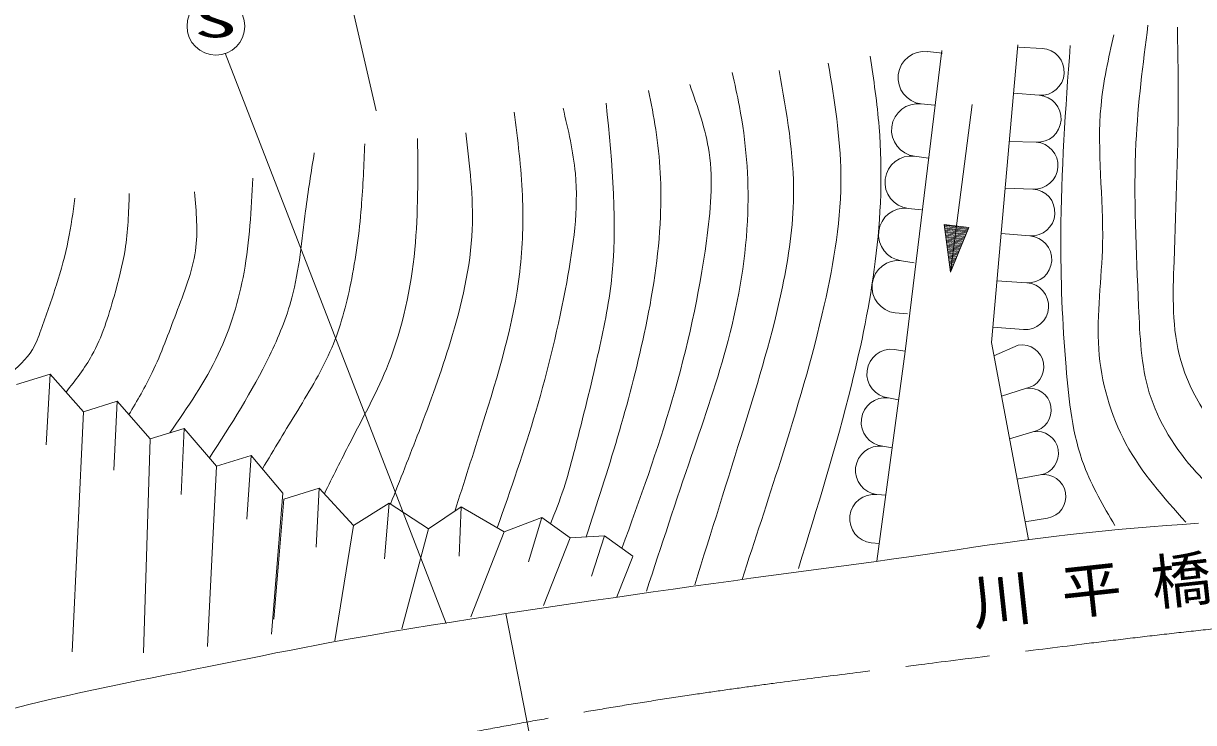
# Model space of a CAD drawing. Units: millimetres, scale not verified. Extents: x 40000 to 680000, y 20000 to 380000.
# Drawn here: x 104242 to 152796, y 291710 to 320730 of the extents above; entities that cross this region are included whole.
import ezdxf
from ezdxf.enums import TextEntityAlignment as Align

# ---------------------------------------------------------------- set-up
doc = ezdxf.new("R2010")
doc.units = ezdxf.units.MM
doc.header["$LTSCALE"] = 1000
doc.linetypes.add('CHAIN', pattern=[18.5, 12, -1.5, 3.5, -1.5])
for name, color, linetype, lineweight in [('M-BGD', 7, 'Continuous', 13), ('M-BMK', 2, 'CHAIN', 13), ('M-STR-STR1', 1, 'Continuous', 13), ('M-STR-STR3', 7, 'Continuous', 13), ('M-STR-STRC', 7, 'Continuous', 13)]:
    doc.layers.add(name, color=color, linetype=linetype, lineweight=lineweight)
doc.styles.add('ＭＳ ゴシック', font='')
doc.styles.get('ＭＳ ゴシック').set_extended_font_data('MS Gothic')

msp = doc.modelspace()

# ---------------------------------------------------------------- linework, layer by layer
at = {"layer": 'M-BGD'}
for p, q in [((140823, 307116), (142353, 319599)), ((141760, 319557), (142381, 319501)), ((144409, 307487), (145499, 319845)), ((146517, 319693), (145529, 319746)), ((146388, 317747), (145321, 317833)), ((141490, 317388), (142048, 317343)), ((143612, 317360), (142714, 310403)), ((146258, 315802), (145144, 315823)), ((141220, 315219), (141794, 315139)), ((146129, 313856), (144973, 313887)), ((140949, 313050), (141507, 312992)), ((142714, 310403), (142448, 312385)), ((143475, 312253), (142448, 312385)), ((143462, 312222), (142453, 312353)), ((143443, 312174), (142459, 312301)), ((143423, 312127), (142466, 312250)), ((142714, 310403), (143475, 312253)), ((143403, 312079), (142473, 312199)), ((143384, 312031), (142480, 312147)), ((143364, 311983), (142487, 312096)), ((143344, 311935), (142494, 312045)), ((143325, 311887), (142501, 311993)), ((143305, 311839), (142508, 311942)), ((143285, 311791), (142515, 311891)), ((143266, 311744), (142521, 311839)), ((143246, 311696), (142528, 311788)), ((143226, 311648), (142535, 311737)), ((146000, 311910), (144807, 312007)), ((143206, 311600), (142542, 311686)), ((143187, 311552), (142549, 311634)), ((143167, 311504), (142556, 311583)), ((143147, 311456), (142563, 311532)), ((143128, 311408), (142570, 311480)), ((143108, 311361), (142577, 311429)), ((143088, 311313), (142583, 311378)), ((143069, 311265), (142590, 311326)), ((143049, 311217), (142597, 311275)), ((140679, 310881), (141196, 310799)), ((143029, 311169), (142604, 311224)), ((143010, 311121), (142611, 311173)), ((142990, 311073), (142618, 311121)), ((142970, 311025), (142625, 311070)), ((142951, 310978), (142632, 311019)), ((142931, 310930), (142639, 310967)), ((142911, 310882), (142646, 310916)), ((142892, 310834), (142652, 310865)), ((142872, 310786), (142659, 310813)), ((142852, 310738), (142666, 310762)), ((142833, 310690), (142673, 310711)), ((142813, 310642), (142680, 310660)), ((142793, 310595), (142687, 310608)), ((142773, 310547), (142694, 310557)), ((142754, 310499), (142701, 310506)), ((142734, 310451), (142708, 310454)), ((145870, 309965), (144635, 310047)), ((140409, 308712), (140920, 308675)), ((145741, 308019), (144465, 308128)), ((145943, 299314), (144409, 307487)), ((145523, 307371), (144511, 306939)), ((139650, 298406), (140823, 307116)), ((140370, 307199), (140825, 307131)), ((103960, 305740), (105356, 306176)), ((105356, 306176), (105189, 303235)), ((106730, 304613), (105356, 306176)), ((145827, 305577), (144824, 305253)), ((106730, 304613), (108136, 305049)), ((108136, 305049), (107989, 302184)), ((109495, 303486), (108136, 305049)), ((140133, 305191), (140551, 305108)), ((106730, 304613), (106258, 294641)), ((109495, 303486), (109225, 294609)), ((109495, 303486), (110916, 303922)), ((110916, 303922), (110789, 301171)), ((112255, 302359), (110916, 303922)), ((146130, 303784), (145151, 303494)), ((139895, 303182), (140287, 303112)), ((112255, 302359), (113696, 302795)), ((113696, 302795), (113514, 300158)), ((115005, 301234), (113696, 302795)), ((112255, 302359), (111875, 294868)), ((146433, 301991), (145462, 301818)), ((115005, 301234), (114530, 295385)), ((115042, 300989), (116519, 301437)), ((116519, 301437), (116388, 298995)), ((117941, 299889), (116519, 301437)), ((139658, 301173), (140033, 301143)), ((115042, 300989), (114635, 296005)), ((117941, 299889), (119413, 300812)), ((119413, 300812), (119226, 298505)), ((121051, 299746), (119413, 300812)), ((121051, 299746), (122410, 300659)), ((122410, 300659), (122327, 298612)), ((124195, 299625), (122410, 300659)), ((124195, 299625), (125749, 300219)), ((125749, 300219), (125203, 298383)), ((126924, 299376), (125749, 300219)), ((146737, 300198), (145791, 300045)), ((117941, 299889), (117166, 295109)), ((121051, 299746), (119941, 295597)), ((124195, 299625), (122813, 296095)), ((126924, 299376), (125826, 296574)), ((126924, 299376), (128352, 299460)), ((128352, 299460), (127817, 297781)), ((129527, 298617), (128352, 299460)), ((139420, 299165), (139757, 299144)), ((129522, 298604), (128867, 296932)), ((123692, 296146), (124260, 296232)), ((120319, 295614), (121162, 295750)), ((121162, 295750), (122005, 295884)), ((122005, 295884), (122848, 296016)), ((122848, 296016), (123692, 296146)), ((117795, 295181), (118636, 295329)), ((118636, 295329), (119477, 295473)), ((119477, 295473), (120319, 295614)), ((115279, 294709), (115837, 294817)), ((115837, 294817), (116396, 294923)), ((116396, 294923), (116955, 295028)), ((116955, 295028), (117795, 295181)), ((112489, 294152), (113047, 294264)), ((113047, 294264), (113604, 294376)), ((113604, 294376), (114162, 294488)), ((114162, 294488), (114720, 294599)), ((114720, 294599), (115279, 294709)), ((110184, 293692), (110779, 293810)), ((110779, 293810), (111373, 293928)), ((111373, 293928), (111931, 294040)), ((111931, 294040), (112489, 294152)), ((107809, 293211), (108402, 293333)), ((108402, 293333), (108996, 293454)), ((108996, 293454), (109590, 293573)), ((109590, 293573), (110184, 293692)), ((105443, 292690), (106034, 292826)), ((106034, 292826), (106625, 292958)), ((106625, 292958), (107217, 293086)), ((107217, 293086), (107809, 293211)), ((103890, 292312), (104407, 292441)), ((104407, 292441), (104925, 292567)), ((104925, 292567), (105443, 292690))]:
    msp.add_line(p, q, dxfattribs=at)
for centre, radius, start, end in [((141625, 318472), 1093, 82.8967, 262.8967), ((146452, 318720), 975, 266.1961, 86.1961), ((146323, 316774), 975, 266.1961, 86.1961), ((141355, 316303), 1093, 82.8967, 262.8967), ((146194, 314829), 975, 266.1961, 86.1961), ((141084, 314135), 1093, 82.8967, 262.8967), ((146064, 312883), 975, 266.1961, 86.1961), ((140814, 311966), 1093, 82.8967, 262.8967), ((145935, 310937), 975, 266.1961, 86.1961), ((140544, 309797), 1093, 82.8967, 262.8967), ((145805, 308992), 975, 266.1961, 86.1961), ((145675, 306474), 909, 279.6002, 99.6002), ((140251, 306195), 1011, 83.2544, 263.2544), ((145978, 304681), 909, 279.6002, 99.6002), ((140014, 304186), 1011, 83.2544, 263.2544), ((146282, 302888), 909, 279.6002, 99.6002), ((139776, 302178), 1011, 83.2544, 263.2544), ((146585, 301094), 909, 279.6002, 99.6002), ((139539, 300169), 1011, 83.2544, 263.2544)]:
    msp.add_arc(centre, radius, start, end, dxfattribs=at)
for points, knots in [([(154935, 300230), (154232, 300824), (153529, 301418), (152905, 302105), (152040, 303056), (151327, 304187), (150958, 305403), (150610, 306548), (150567, 307770), (150516, 308983), (150420, 311268), (150292, 313523), (150405, 315776), (150487, 317404), (150694, 319030), (150902, 320657)], [0, 0, 0, 0, 1, 1, 1, 2, 2, 2, 3, 3, 3, 4, 4, 4, 5, 5, 5, 5]), ([(157092, 300389), (156244, 301173), (155397, 301956), (154614, 302834), (153588, 303985), (152671, 305298), (152261, 306743), (151892, 308047), (151935, 309460), (151984, 310852), (152068, 313272), (152167, 315629), (152158, 318011), (152155, 318863), (152139, 319718), (152122, 320573)], [0, 0, 0, 0, 1, 1, 1, 2, 2, 2, 3, 3, 3, 4, 4, 4, 5, 5, 5, 5]), ([(152471, 300035), (151554, 301061), (150636, 302086), (149987, 303284), (149338, 304479), (148957, 305847), (148861, 307209), (148759, 308669), (148986, 310123), (149020, 311585), (149063, 313499), (148775, 315426), (148954, 317319), (149047, 318306), (149267, 319283), (149487, 320260)], [0, 0, 0, 0, 1, 1, 1, 2, 2, 2, 3, 3, 3, 4, 4, 4, 5, 5, 5, 5]), ([(149528, 299889), (149052, 300702), (148576, 301514), (148250, 302381), (147768, 303664), (147614, 305066), (147502, 306457), (147353, 308306), (147276, 310133), (147285, 311965), (147298, 314575), (147487, 317193), (147675, 319811)], [0, 0, 0, 0, 1, 1, 1, 2, 2, 2, 3, 3, 3, 4, 4, 4, 4]), ([(137639, 319073), (137891, 317540), (138142, 316008), (138160, 314470), (138181, 312652), (137876, 310827), (137472, 309038), (136975, 306838), (136328, 304692), (135650, 302553), (135131, 300916), (134594, 299284), (134058, 297651)], [0, 0, 0, 0, 1, 1, 1, 2, 2, 2, 3, 3, 3, 4, 4, 4, 4]), ([(136397, 298100), (137180, 300626), (137964, 303151), (138598, 305717), (139016, 307407), (139369, 309115), (139587, 310846), (139821, 312697), (139899, 314574), (139747, 316429), (139667, 317414), (139521, 318393), (139375, 319372)], [0, 0, 0, 0, 1, 1, 1, 2, 2, 2, 3, 3, 3, 4, 4, 4, 4]), ([(130096, 297168), (130712, 299047), (131328, 300926), (131966, 302798), (132505, 304379), (133059, 305956), (133483, 307574), (133935, 309299), (134238, 311071), (134297, 312854), (134346, 314336), (134226, 315826), (133952, 317281), (133863, 317753), (133758, 318221), (133652, 318690)], [0, 0, 0, 0, 1, 1, 1, 2, 2, 2, 3, 3, 3, 4, 4, 4, 5, 5, 5, 5]), ([(132095, 297428), (132780, 299615), (133465, 301801), (134144, 303989), (134738, 305906), (135328, 307824), (135738, 309796), (135996, 311040), (136182, 312306), (136197, 313568), (136216, 315308), (135909, 317041), (135602, 318775)], [0, 0, 0, 0, 1, 1, 1, 2, 2, 2, 3, 3, 3, 4, 4, 4, 4]), ([(129078, 298939), (129818, 300986), (130559, 303033), (131165, 305113), (131792, 307264), (132276, 309451), (132585, 311700), (132753, 312926), (132869, 314171), (132691, 315372), (132549, 316329), (132220, 317260), (131891, 318190)], [0, 0, 0, 0, 1, 1, 1, 2, 2, 2, 3, 3, 3, 4, 4, 4, 4]), ([(127595, 299416), (128042, 300791), (128489, 302167), (128896, 303555), (129313, 304971), (129688, 306400), (129999, 307845), (130344, 309448), (130609, 311072), (130675, 312709), (130724, 313919), (130663, 315136), (130480, 316331), (130397, 316871), (130289, 317406), (130181, 317941)], [0, 0, 0, 0, 1, 1, 1, 2, 2, 2, 3, 3, 3, 4, 4, 4, 5, 5, 5, 5]), ([(123903, 299794), (124463, 301398), (125023, 303002), (125503, 304626), (126022, 306383), (126447, 308163), (126784, 309983), (127061, 311481), (127279, 313006), (127143, 314503), (127060, 315412), (126847, 316311), (126633, 317210)], [0, 0, 0, 0, 1, 1, 1, 2, 2, 2, 3, 3, 3, 4, 4, 4, 4]), ([(126110, 299960), (126304, 300447), (126498, 300933), (126661, 301430), (126816, 301902), (126944, 302383), (127070, 302864), (127405, 304150), (127725, 305436), (128023, 306733), (128267, 307790), (128497, 308855), (128624, 309926), (128919, 312400), (128669, 314912), (128420, 317424)], [0, 0, 0, 0, 1, 1, 1, 2, 2, 2, 3, 3, 3, 4, 4, 4, 5, 5, 5, 5]), ([(122140, 300477), (122522, 301670), (122905, 302862), (123282, 304061), (123939, 306148), (124578, 308254), (124836, 310420), (124960, 311468), (124995, 312530), (124949, 313586), (124899, 314746), (124751, 315899), (124603, 317051)], [0, 0, 0, 0, 1, 1, 1, 2, 2, 2, 3, 3, 3, 4, 4, 4, 4]), ([(119469, 300776), (119870, 301781), (120270, 302786), (120656, 303795), (121127, 305025), (121576, 306261), (121962, 307528), (122424, 309047), (122795, 310610), (122863, 312182), (122920, 313513), (122759, 314851), (122599, 316188)], [0, 0, 0, 0, 1, 1, 1, 2, 2, 2, 3, 3, 3, 4, 4, 4, 4]), ([(114160, 302242), (114646, 303051), (115132, 303859), (115624, 304670), (116135, 305514), (116653, 306361), (117035, 307266), (117397, 308121), (117639, 309029), (117825, 309944), (118038, 310992), (118177, 312049), (118263, 313110), (118334, 313983), (118368, 314859), (118403, 315735)], [0, 0, 0, 0, 1, 1, 1, 2, 2, 2, 3, 3, 3, 4, 4, 4, 5, 5, 5, 5]), ([(116729, 301209), (117077, 301912), (117426, 302615), (117787, 303313), (118349, 304400), (118941, 305476), (119389, 306612), (119982, 308118), (120323, 309730), (120480, 311347), (120628, 312878), (120612, 314413), (120595, 315948)], [0, 0, 0, 0, 1, 1, 1, 2, 2, 2, 3, 3, 3, 4, 4, 4, 4]), ([(111962, 302701), (112851, 304078), (113739, 305455), (114454, 306932), (114830, 307708), (115157, 308511), (115379, 309340), (115694, 310515), (115797, 311740), (115952, 312952), (116056, 313759), (116183, 314560), (116310, 315360)], [0, 0, 0, 0, 1, 1, 1, 2, 2, 2, 3, 3, 3, 4, 4, 4, 4]), ([(110322, 303739), (111052, 304796), (111782, 305853), (112329, 307007), (112837, 308079), (113186, 309235), (113397, 310406), (113629, 311692), (113694, 312997), (113758, 314302)], [0, 0, 0, 0, 1, 1, 1, 2, 2, 2, 3, 3, 3, 3]), ([(106010, 305431), (106398, 305923), (106786, 306415), (107087, 306954), (107510, 307709), (107764, 308557), (108002, 309401), (108184, 310043), (108357, 310684), (108461, 311336), (108583, 312104), (108610, 312887), (108636, 313670)], [0, 0, 0, 0, 1, 1, 1, 2, 2, 2, 3, 3, 3, 4, 4, 4, 4]), ([(108619, 304493), (108959, 305068), (109299, 305644), (109587, 306241), (109969, 307033), (110261, 307864), (110578, 308696), (110904, 309552), (111257, 310409), (111380, 311297), (111490, 312092), (111416, 312913), (111342, 313733)], [0, 0, 0, 0, 1, 1, 1, 2, 2, 2, 3, 3, 3, 4, 4, 4, 4]), ([(103618, 306126), (103994, 306456), (104371, 306786), (104619, 307201), (104766, 307447), (104868, 307722), (104967, 307996), (105196, 308626), (105413, 309249), (105612, 309882), (105803, 310489), (105976, 311105), (106103, 311730), (106220, 312307), (106298, 312891), (106375, 313475)], [0, 0, 0, 0, 1, 1, 1, 2, 2, 2, 3, 3, 3, 4, 4, 4, 5, 5, 5, 5])]:
    msp.add_open_spline(points, degree=3, knots=knots, dxfattribs=at)
at = {"layer": 'M-BMK'}
msp.add_open_spline([(73474, 279553), (77128, 280587), (80782, 281620), (84439, 282648), (88594, 283816), (92754, 284977), (96953, 285968), (100082, 286707), (103232, 287351), (106381, 288001), (110987, 288952), (115589, 289914), (120206, 290809), (124143, 291573), (128090, 292288), (132056, 292876), (135401, 293371), (138760, 293776), (142116, 294200), (146411, 294742), (150702, 295315), (155008, 295743), (158560, 296096), (162122, 296351), (165684, 296587), (166277, 296627), (166871, 296666), (167465, 296700), (167861, 296723), (168257, 296744), (168653, 296765), (168720, 296768), (168786, 296772), (168852, 296775), (168918, 296779), (168984, 296782), (169050, 296786), (169116, 296789), (169182, 296793), (169248, 296796), (169369, 296803), (169490, 296809), (169612, 296816), (169632, 296817), (169652, 296818), (169672, 296820), (169692, 296821), (169713, 296822), (169733, 296823), (169735, 296823), (169737, 296823), (169740, 296823), (169768, 296825), (169796, 296822), (169824, 296820)], degree=3, knots=[0, 0, 0, 0, 1, 1, 1, 2, 2, 2, 3, 3, 3, 4, 4, 4, 5, 5, 5, 6, 6, 6, 7, 7, 7, 8, 8, 8, 9, 9, 9, 10, 10, 10, 11, 11, 11, 12, 12, 12, 13, 13, 13, 14, 14, 14, 15, 15, 15, 16, 16, 16, 17, 17, 17, 18, 18, 18, 18], dxfattribs=at)
at = {"layer": 'M-STR-STR1'}
for p, q in [((147674, 299518), (148338, 299589)), ((148338, 299589), (149003, 299656)), ((149003, 299656), (149668, 299718)), ((149668, 299718), (150333, 299777)), ((150333, 299777), (150999, 299832)), ((150999, 299832), (151665, 299886)), ((151665, 299886), (152331, 299939)), ((152331, 299939), (152998, 299990)), ((144325, 299082), (144994, 299176)), ((144994, 299176), (145663, 299268)), ((145663, 299268), (146333, 299356)), ((146333, 299356), (147003, 299439)), ((147003, 299439), (147674, 299518)), ((140982, 298593), (141651, 298690)), ((141651, 298690), (142320, 298788)), ((142320, 298788), (142988, 298887)), ((142988, 298887), (143657, 298985)), ((143657, 298985), (144325, 299082)), ((137343, 298090), (138071, 298188)), ((138071, 298188), (138799, 298287)), ((138799, 298287), (139527, 298387)), ((139527, 298387), (140255, 298489)), ((140255, 298489), (140982, 298593)), ((133702, 297600), (134430, 297699)), ((134430, 297699), (135158, 297797)), ((135158, 297797), (135886, 297895)), ((135886, 297895), (136614, 297992)), ((136614, 297992), (137343, 298090)), ((130372, 297134), (131204, 297252)), ((131204, 297252), (132036, 297369)), ((132036, 297369), (132869, 297485)), ((132869, 297485), (133702, 297600)), ((127044, 296648), (127876, 296771)), ((127876, 296771), (128707, 296893)), ((128707, 296893), (129539, 297014)), ((129539, 297014), (130372, 297134)), ((125933, 287716), (124260, 296232)), ((124261, 296232), (124536, 296274)), ((124536, 296274), (125381, 296401)), ((125381, 296401), (126212, 296525)), ((126212, 296525), (127044, 296648))]:
    msp.add_line(p, q, dxfattribs=at)
at = {"layer": 'M-STR-STR3'}
msp.add_line((118880, 317096), (116048, 329460), dxfattribs=at)
at = {"layer": 'M-STR-STRC'}
msp.add_line((121787, 295820), (112620, 319496), dxfattribs=at)
msp.add_circle((112231, 320615), 1200, dxfattribs=at)

# ---------------------------------------------------------------- texts
at = {"layer": 'M-STR-STR1', "style": 'ＭＳ ゴシック'}
msp.add_text('川 平 橋', height=1833, rotation=6.245, dxfattribs=at).set_placement((143749, 295215), align=Align.BOTTOM_LEFT)
at = {"layer": 'M-STR-STRC', "style": 'ＭＳ ゴシック', "width": 2}
msp.add_text('S', height=1320, rotation=359.905, dxfattribs=at).set_placement((111311, 319754), align=Align.BOTTOM_LEFT)

doc.saveas('drawing.dxf')
